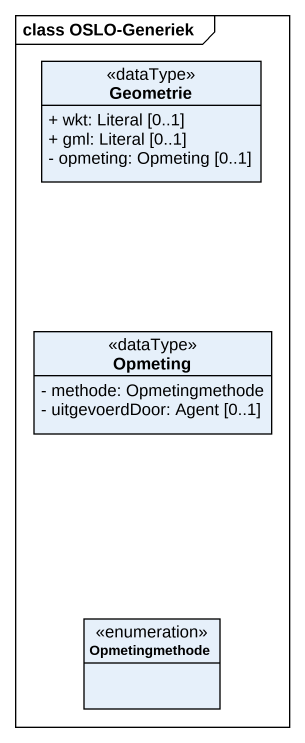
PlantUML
@startuml
mainframe class OSLO-Generiek
hide circle
hide empty members
skinparam classAttributeIconSize 0
class Geometrie <<dataType>> {
  + wkt: Literal [0..1]
  + gml: Literal [0..1]
  - opmeting: Opmeting [0..1]
}
class Opmeting <<dataType>> {
  - methode: Opmetingmethode
  - uitgevoerdDoor: Agent [0..1]
}
enum Opmetingmethode
@enduml
